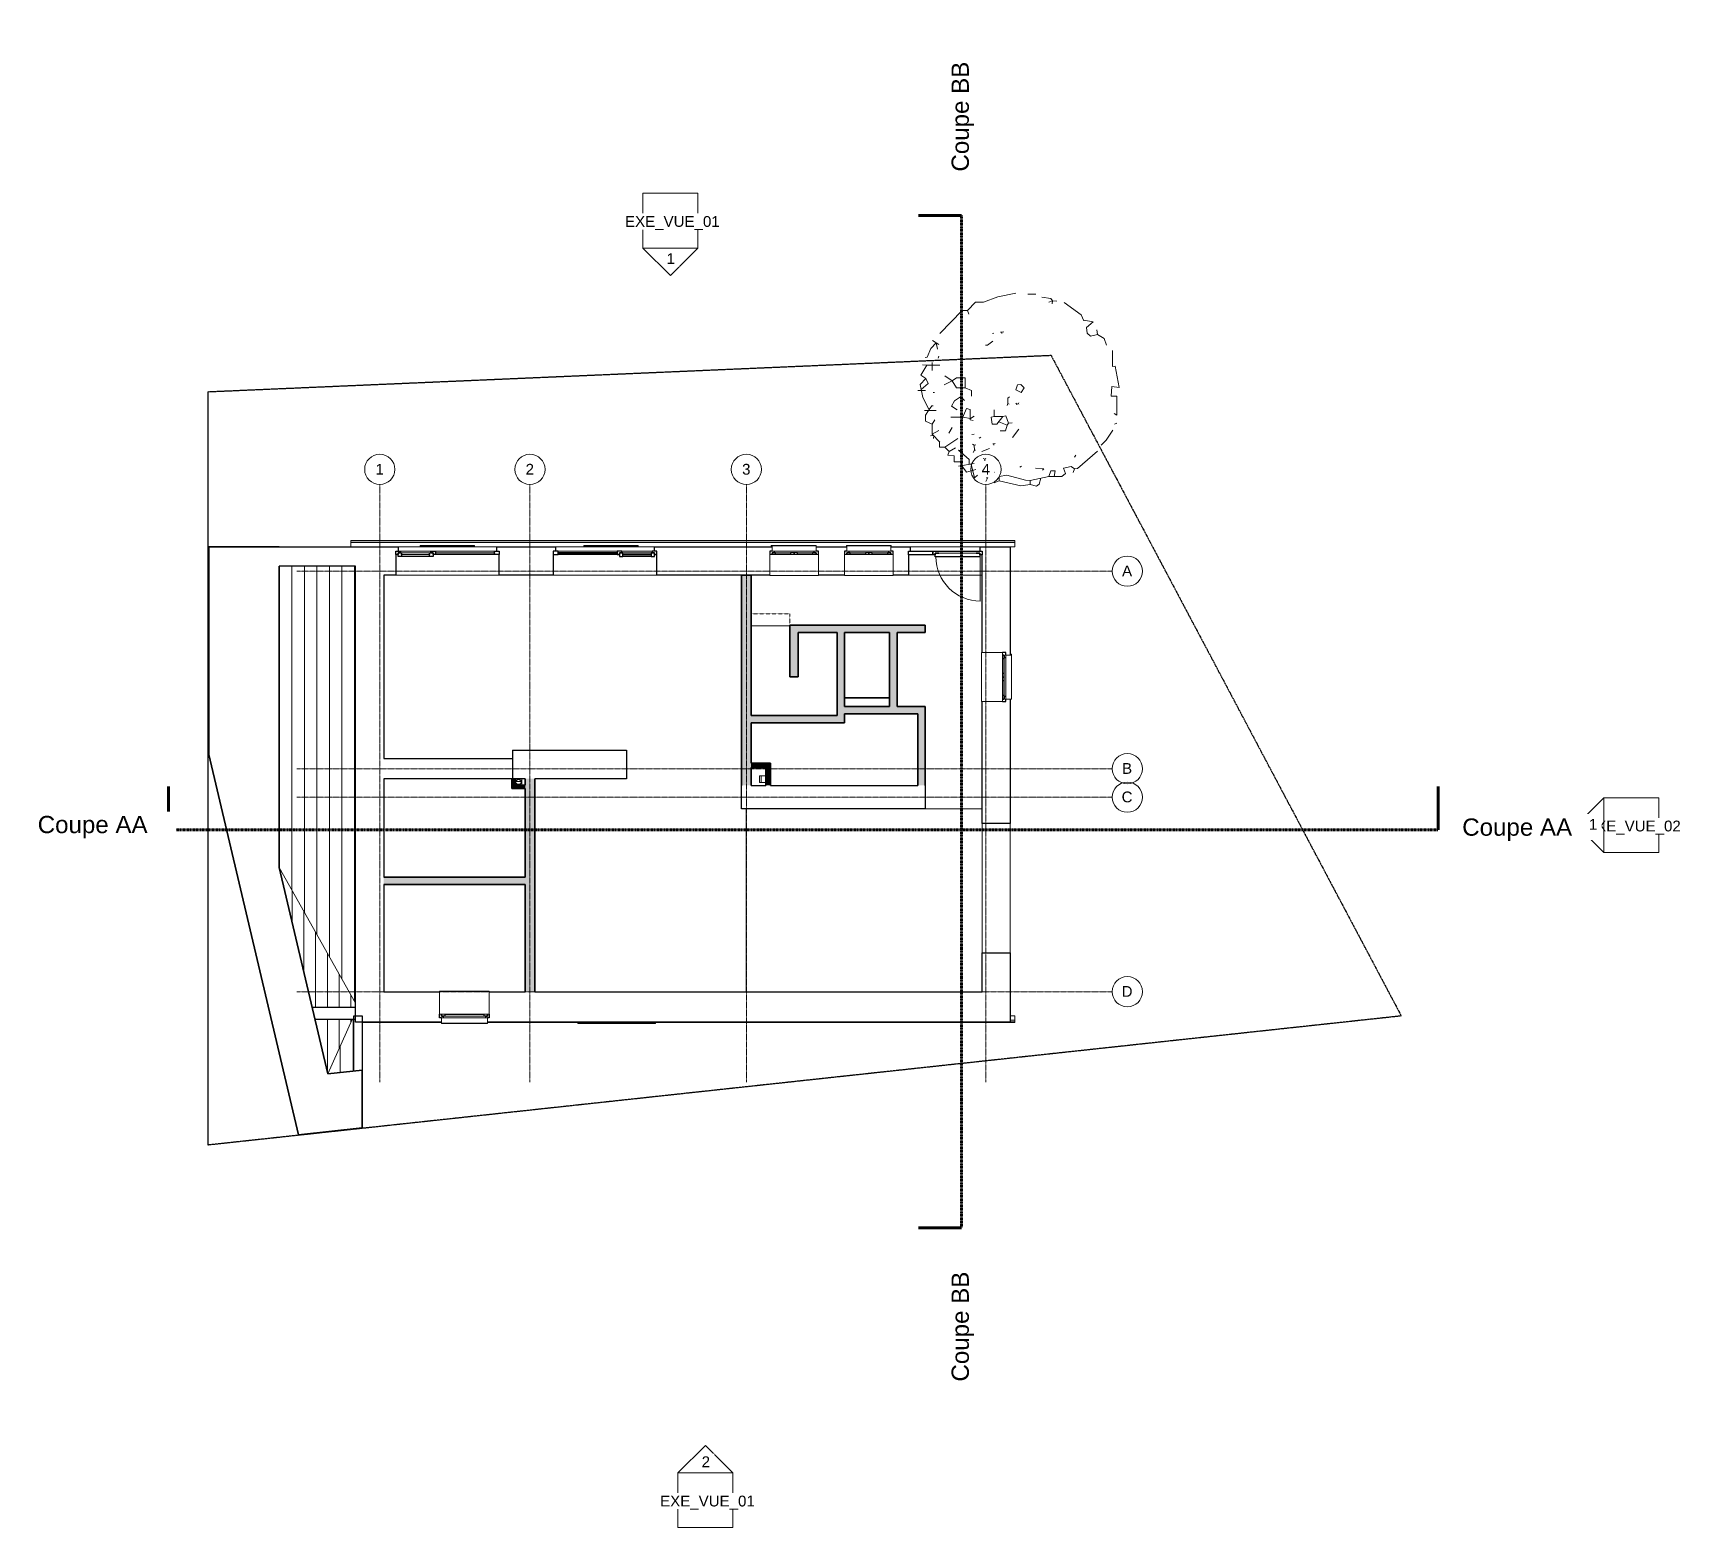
# Model space of a CAD drawing. Header units: millimetres. Extents: x -1815 to 36865, y -5722 to 28906.
import ezdxf

# ---------------------------------------------------------------- set-up
doc = ezdxf.new("R2010")
doc.units = ezdxf.units.MM
for name, pattern in [('Dash dot', [21, 10, -5, 1, -5]), ('Double dash', [55, 20, -5, 10, -5, 10, -5]), ('Grid Line', [22.225, 12.7, -3.175, 3.175, -3.175]), ('Overhead', [3.96875, 2.38125, -1.5875])]:
    doc.linetypes.add(name, pattern=pattern)
for name, color, linetype, lineweight in [('A-DETL', 90, 'Continuous', 9), ('A-DOOR', 31, 'Continuous', 18), ('A-FLOR', 192, 'Continuous', 9), ('A-GLAZ', 151, 'Continuous', 18), ('A-ROOF', 132, 'Continuous', 9), ('A-ROOF-OTLN', 132, 'Continuous', 9), ('A-ROOF-PATT', 132, 'Continuous', 9), ('A-WALL', 113, 'Continuous', 18), ('A-WALL-PATT', 111, 'Continuous', 9), ('C-PROP-LINE', 91, 'Double dash', 25), ('G-ANNO-SYMB', 111, 'Continuous', 9), ('G-IMPT', 8, 'Continuous', 9), ('I-WALL', 2, 'Continuous', 9), ('S-GRID', 1, 'Continuous', 9), ('S-GRID-IDEN', 1, 'Continuous', 9), ('S-STRS-MBND', 31, 'Overhead', 9)]:
    doc.layers.add(name, color=color, linetype=linetype, lineweight=lineweight)
doc.styles.add('Arial', font='arial.ttf', dxfattribs={"height": 250})
doc.styles.add('Arial_1', font='arial.ttf', dxfattribs={"height": 400})

# ---------------------------------------------------------------- blocks, each defined once
blk = doc.blocks.new('TREE 7M - Baum_16_dwg-394052-N_F_ E_0')
at = {"layer": 'G-IMPT'}
for p, q in [((150, 2221), (337, 2221)), ((-637, 1319), (-668, 1309)), ((-451, 1340), (-451, 1309)), ((1746, 1392), (1766, 1288)), ((-2056, 1143), (-1911, 1050)), ((-1911, 780), (-1932, 739)), ((-1891, 573), (-2191, 573)), ((-2067, 635), (-2067, 449)), ((-2398, -17), (-2222, -17)), ((-2046, -59), (-2015, -59)), ((-109, -328), (-109, -349)), ((-2243, -473), (-1974, -473)), ((-2005, -691), (-2067, -794)), ((-1186, -691), (-1114, -711)), ((-1093, -608), (-1176, -660)), ((-627, -463), (-627, -618)), ((-295, -774), (-326, -815)), ((2212, -774), (2160, -794)), ((-2067, -1022), (-1891, -1209)), ((-1601, -867), (-1683, -1001)), ((-1093, -1022), (-1145, -1033)), ((-938, -1095), (-979, -1115)), ((-57, -908), (-202, -1105)), ((-1083, -1395), (-1114, -1447)), ((-741, -1354), (-917, -1426)), ((-637, -1250), (-637, -1281)), ((1259, -1509), (1228, -1561)), ((-1093, -1706), (-1456, -1768)), ((-824, -1892), (-875, -1934)), ((-844, -1602), (-844, -1696)), ((-616, -1903), (-720, -1924)), ((5, -1768), (-36, -1789)), ((202, -2100), (202, -2193))]:
    blk.add_line(p, q, dxfattribs=at)
at = {"layer": 'G-IMPT', "flags": 128}
for points in [[(-129, 2241), (-544, 2158), (-875, 2034), (-1062, 2034), (-1248, 1837), (-1217, 1754)], [(471, 2148), (679, 2117), (720, 2065), (710, 1993)], [(824, 2055), (720, 2065), (637, 2034)], [(989, 2024), (1383, 1744), (1445, 1599)], [(-1248, 1837), (-1373, 1837), (-1891, 1309)], [(1445, 1620), (1445, 1599), (1445, 1620), (1663, 1578), (1507, 1444), (1528, 1319), (1601, 1247), (1766, 1288), (1922, 1195), (1974, 1040)], [(-409, 1350), (-451, 1340), (-482, 1340)], [(-2233, 749), (-2181, 760), (-2098, 957), (-1974, 1091), (-1942, 946)], [(-658, 1133), (-782, 1040), (-834, 1040)], [(2108, 915), (2108, 542), (2171, 553), (2264, 55), (2098, 76), (2077, -142), (2212, -142), (2212, -587), (2150, -546)], [(-2295, 584), (-2191, 573), (-2326, 345), (-2212, 262)], [(-2322, 7), (-2160, 149), (-2212, 262), (-2347, 128), (-2284, -173), (-2129, -473)], [(-1777, 325), (-1601, 211), (-1787, 117)], [(-1300, 45), (-1300, 283), (-1507, 283), (-1601, 211), (-1507, 45), (-1300, 45), (-1155, -17), (-1155, -142)], [(-2046, -369), (-2077, -369), (-2140, -453)], [(-1487, -463), (-1621, -380), (-1549, -256), (-1414, -162), (-1321, -245)], [(-326, -359), (-316, -318), (-285, -328)], [(-274, -162), (-316, -193), (-316, -318)], [(-129, -307), (-109, -328), (-67, -318)], [(-57, -297), (-67, -318), (-57, -328)], [(-2150, -473), (-2222, -587), (-2222, -722), (-2067, -794), (-2067, -1022), (-1911, -939)], [(-1414, -753), (-1269, -432), (-1186, -452), (-1186, -691), (-1176, -660), (-1186, -660), (-1352, -628), (-1632, -628)], [(-525, -742), (-326, -815), (-368, -950), (-492, -950)], [(-212, -763), (-295, -774), (-357, -597), (-430, -618)], [(-2036, -1126), (-2025, -1053), (-2108, -1064)], [(-1476, -1126), (-1777, -1323), (-1673, -1426), (-1528, -1343)], [(2119, -929), (1963, -1167), (1849, -1281)], [(-1777, -1323), (-1901, -1323), (-1901, -1198)], [(-1673, -1426), (-1704, -1509), (-1559, -1530), (-1559, -1665), (-1393, -1665), (-1383, -1758), (-1269, -1903), (-1052, -1841)], [(-1373, -1416), (-1456, -1395), (-1207, -1613), (-1207, -1725)], [(-1134, -1260), (-1093, -1281), (-1052, -1271)], [(-1093, -1281), (-1083, -1395), (-1062, -1395)], [(-658, -1250), (-637, -1250), (-606, -1240)], [(1766, -1416), (1300, -1820), (1228, -1830)], [(-1165, -1718), (-1083, -2037), (-1020, -1975)], [(-720, -1706), (-782, -1727), (-844, -1696), (-927, -1747), (-958, -1727)], [(-788, -2054), (-875, -1934), (-927, -1944)], [(-824, -1592), (-844, -1602), (-886, -1592)], [(-834, -1882), (-824, -1892), (-720, -1924), (-824, -2120)], [(326, -1810), (523, -1830), (492, -1861)], [(762, -2006), (782, -1872), (679, -1872), (637, -2006), (938, -2006), (1021, -1934), (979, -1810), (1155, -1778), (1228, -1830), (1197, -1913)], [(451, -2046), (409, -2183), (347, -2234), (202, -2193), (-15, -2224), (-513, -2110), (-627, -2151)], [(-513, -2110), (-513, -2006), (-337, -1975), (98, -2089), (202, -2100), (637, -2006)]]:
    blk.add_lwpolyline(points, dxfattribs=at)
for points in [[(67, 45), (-5, -59), (-129, 3), (-88, 117), (-15, 128)], [(-679, -794), (-699, -628), (-627, -618), (-430, -618), (-565, -794)]]:
    blk.add_lwpolyline(points, close=True, dxfattribs=at)
blk = doc.blocks.new('TREE 7M - TREE 7M-394112-N_F_ E_0')
blk.add_blockref('TREE 7M - Baum_16_dwg-394052-N_F_ E_0', (-60, -100))
blk = doc.blocks.new('WIN_DOUBLE OPEN__SYM - 1130 x 1685-676181-N_F_ E_0')
at = {"layer": 'A-GLAZ', "color": 135}
for p, q in [((-565, 336), (-565, -147)), ((-565, 336), (565, 336)), ((565, -147), (565, 336)), ((-565, -147), (565, -147)), ((-510, -227), (-510, -353)), ((510, -227), (-510, -227)), ((-510, -353), (-510, -357)), ((510, -353), (-510, -353)), ((510, -357), (-510, -357)), ((-430, -187), (-80, -187)), ((80, -187), (430, -187)), ((510, -353), (510, -227)), ((510, -357), (510, -353))]:
    blk.add_line(p, q, dxfattribs=at)
at = {"layer": 'A-GLAZ', "color": 55, "lineweight": 25}
for p, q in [((-565, -147), (-565, -227)), ((-565, -227), (-510, -227)), ((-510, -147), (-510, -187)), ((-510, -187), (-510, -147)), ((-510, -187), (-430, -187)), ((-455, -187), (-510, -187)), ((-455, -227), (-455, -187)), ((-430, -147), (-430, -152)), ((-430, -187), (-430, -147)), ((-430, -152), (-80, -152)), ((-80, -152), (-80, -147)), ((-80, -147), (-80, -187)), ((-80, -187), (0, -187)), ((0, -147), (0, -187)), ((0, -187), (0, -147)), ((0, -187), (80, -187)), ((80, -147), (80, -152)), ((80, -187), (80, -147)), ((80, -152), (430, -152)), ((430, -152), (430, -147)), ((430, -147), (430, -187)), ((430, -187), (510, -187)), ((455, -187), (455, -227)), ((510, -187), (455, -187)), ((510, -187), (510, -147)), ((510, -147), (510, -187)), ((510, -227), (565, -227)), ((565, -227), (565, -147))]:
    blk.add_line(p, q, dxfattribs=at)
blk = doc.blocks.new('WIN_SINGLE OPEN_ - 1150 x 1800-676269-N_F_ E_0')
at = {"layer": 'A-GLAZ', "color": 55, "lineweight": 25}
for p, q in [((-575, 172), (-575, 252)), ((-575, 252), (-535, 252)), ((-535, 172), (-535, 212)), ((-535, 212), (-455, 212)), ((-495, 212), (-535, 212)), ((-535, 212), (-535, 172)), ((-495, 252), (-495, 212)), ((-455, 212), (-455, 172)), ((-455, 172), (-455, 177)), ((-455, 177), (455, 177)), ((455, 172), (455, 212)), ((455, 212), (535, 212)), ((455, 177), (455, 172)), ((495, 212), (495, 252)), ((535, 212), (495, 212)), ((535, 252), (575, 252)), ((535, 212), (535, 172)), ((535, 172), (535, 212)), ((575, 252), (575, 172))]:
    blk.add_line(p, q, dxfattribs=at)
at = {"layer": 'A-GLAZ', "color": 135}
for p, q in [((-575, 172), (-575, -362)), ((575, 172), (-575, 172)), ((-535, 382), (-535, 378)), ((-535, 382), (535, 382)), ((-535, 378), (-535, 252)), ((-535, 378), (535, 378)), ((-535, 252), (535, 252)), ((-455, 212), (455, 212)), ((535, 378), (535, 382)), ((535, 252), (535, 378)), ((575, -362), (575, 172)), ((575, -362), (-575, -362))]:
    blk.add_line(p, q, dxfattribs=at)
blk = doc.blocks.new('WIN_DOUBLE OPEN__SYM - 1130 x 1685-676230-N_F_ E_0')
at = {"layer": 'A-GLAZ', "color": 135}
for p, q in [((-565, 336), (-565, -147)), ((-565, 336), (565, 336)), ((565, -147), (565, 336)), ((-565, -147), (565, -147)), ((-510, -227), (-510, -353)), ((510, -227), (-510, -227)), ((-510, -353), (-510, -357)), ((510, -353), (-510, -353)), ((510, -357), (-510, -357)), ((-430, -187), (-80, -187)), ((80, -187), (430, -187)), ((510, -353), (510, -227)), ((510, -357), (510, -353))]:
    blk.add_line(p, q, dxfattribs=at)
at = {"layer": 'A-GLAZ', "color": 55, "lineweight": 25}
for p, q in [((-565, -147), (-565, -227)), ((-565, -227), (-510, -227)), ((-510, -147), (-510, -187)), ((-510, -187), (-510, -147)), ((-510, -187), (-430, -187)), ((-455, -187), (-510, -187)), ((-455, -227), (-455, -187)), ((-430, -147), (-430, -152)), ((-430, -187), (-430, -147)), ((-430, -152), (-80, -152)), ((-80, -152), (-80, -147)), ((-80, -147), (-80, -187)), ((-80, -187), (0, -187)), ((0, -147), (0, -187)), ((0, -187), (0, -147)), ((0, -187), (80, -187)), ((80, -147), (80, -152)), ((80, -187), (80, -147)), ((80, -152), (430, -152)), ((430, -152), (430, -147)), ((430, -147), (430, -187)), ((430, -187), (510, -187)), ((455, -187), (455, -227)), ((510, -187), (455, -187)), ((510, -187), (510, -147)), ((510, -147), (510, -187)), ((510, -227), (565, -227)), ((565, -227), (565, -147))]:
    blk.add_line(p, q, dxfattribs=at)
blk = doc.blocks.new('WIN_DOUBLE_SINGLE OPEN__ASYM - 2400 x 2515-676227-N_F_ E_0')
at = {"layer": 'A-GLAZ', "color": 55, "lineweight": 25}
for p, q in [((-920, -146.5), (-920, -226.5)), ((-865, -146.5), (-920, -146.5)), ((-920, -226.5), (-810, -226.5)), ((-865, -106.5), (-865, -186.5)), ((-785, -106.5), (-865, -106.5)), ((-865, -186.5), (-865, -146.5)), ((-810, -186.5), (-865, -186.5)), ((-865, -186.5), (-785, -186.5)), ((-810, -226.5), (-810, -186.5)), ((-785, -186.5), (-785, -106.5)), ((-135, -141.5), (-785, -141.5)), ((-785, -141.5), (-785, -151.5)), ((-785, -151.5), (-135, -151.5)), ((-135, -106.5), (-135, -186.5)), ((-55, -106.5), (-135, -106.5)), ((-135, -151.5), (-135, -141.5)), ((-135, -186.5), (-55, -186.5)), ((-110, -186.5), (-110, -226.5)), ((-55, -186.5), (-110, -186.5)), ((-110, -226.5), (0, -226.5)), ((-55, -186.5), (-55, -106.5)), ((-55, -146.5), (-55, -186.5)), ((0, -146.5), (-55, -146.5)), ((0, -226.5), (0, -146.5)), ((1370, -181.5), (0, -181.5)), ((0, -181.5), (0, -191.5)), ((0, -191.5), (1370, -191.5)), ((1370, -146.5), (1370, -226.5)), ((1480, -146.5), (1370, -146.5)), ((1370, -191.5), (1370, -181.5)), ((1370, -226.5), (1480, -226.5)), ((1480, -226.5), (1480, -146.5))]:
    blk.add_line(p, q, dxfattribs=at)
at = {"layer": 'A-GLAZ', "color": 135}
for p, q in [((-810, -226.5), (-110, -226.5)), ((-135, -106.5), (-785, -106.5)), ((-785, -186.5), (-135, -186.5)), ((1370, -146.5), (0, -146.5)), ((0, -226.5), (1370, -226.5))]:
    blk.add_line(p, q, dxfattribs=at)
blk = doc.blocks.new('WIN_DOUBLE_SINGLE OPEN__ASYM - 2400 x 2515-676228-N_F_ E_0')
at = {"layer": 'A-GLAZ', "color": 55, "lineweight": 25}
for p, q in [((-920, 146.5), (-920, 226.5)), ((-920, 226.5), (-810, 226.5)), ((-865, 146.5), (-920, 146.5)), ((-810, 186.5), (-865, 186.5)), ((-865, 186.5), (-865, 146.5)), ((-865, 186.5), (-785, 186.5)), ((-865, 106.5), (-865, 186.5)), ((-785, 106.5), (-865, 106.5)), ((-810, 226.5), (-810, 186.5)), ((-785, 186.5), (-785, 106.5)), ((-785, 141.5), (-785, 151.5)), ((-785, 151.5), (-135, 151.5)), ((-135, 141.5), (-785, 141.5)), ((-135, 106.5), (-135, 186.5)), ((-135, 186.5), (-55, 186.5)), ((-135, 151.5), (-135, 141.5)), ((-55, 106.5), (-135, 106.5)), ((-110, 186.5), (-110, 226.5)), ((-110, 226.5), (0, 226.5)), ((-55, 186.5), (-110, 186.5)), ((-55, 146.5), (-55, 186.5)), ((-55, 186.5), (-55, 106.5)), ((0, 146.5), (-55, 146.5)), ((0, 226.5), (0, 146.5)), ((0, 181.5), (0, 191.5)), ((0, 191.5), (1370, 191.5)), ((1370, 181.5), (0, 181.5)), ((1370, 146.5), (1370, 226.5)), ((1370, 226.5), (1480, 226.5)), ((1370, 191.5), (1370, 181.5)), ((1480, 146.5), (1370, 146.5)), ((1480, 226.5), (1480, 146.5))]:
    blk.add_line(p, q, dxfattribs=at)
at = {"layer": 'A-GLAZ', "color": 135}
for p, q in [((-810, 226.5), (-110, 226.5)), ((-785, 186.5), (-135, 186.5)), ((-135, 106.5), (-785, 106.5)), ((0, 226.5), (1370, 226.5)), ((1370, 146.5), (0, 146.5))]:
    blk.add_line(p, q, dxfattribs=at)
blk = doc.blocks.new('EXT_DOOR_2-3_1-3 - 2500 x 2385-683703-N_F_ E_0')
at = {"layer": 'A-DOOR', "color": 55, "lineweight": 25}
for p, q in [((-570, 141.5), (-570, 226.5)), ((-570, 226.5), (-460, 226.5)), ((-460, 141.5), (-570, 141.5)), ((-110, 226.5), (0, 226.5)), ((0, 141.5), (-110, 141.5)), ((0, 226.5), (0, 141.5)), ((0, 141.5), (0, 226.5)), ((0, 226.5), (1140, 226.5)), ((55, 141.5), (0, 141.5)), ((55, 99), (55, 184)), ((55, 184), (140, 184)), ((140, 184), (55, 184)), ((55, 184), (55, 141.5)), ((140, 99), (55, 99)), ((1000, 184), (1085, 184)), ((1085, 184), (1000, 184)), ((1085, 99), (1000, 99)), ((1085, 184), (1085, 99)), ((1085, 141.5), (1085, 184)), ((1140, 141.5), (1085, 141.5)), ((1140, 226.5), (1140, 141.5))]:
    blk.add_line(p, q, dxfattribs=at)
at = {"layer": 'A-DOOR', "color": 135}
for p, q in [((-460, 221.5), (-460, 226.5)), ((-460, 226.5), (-110, 226.5)), ((-110, 221.5), (-460, 221.5)), ((-460, 141.5), (-460, 146.5)), ((-460, 146.5), (-110, 146.5)), ((-110, 141.5), (-460, 141.5)), ((-110, 226.5), (-110, 221.5)), ((-110, 146.5), (-110, 141.5)), ((140, 179), (140, 184)), ((140, 184), (1000, 184)), ((1000, 179), (140, 179)), ((140, 99), (140, 104)), ((140, 104), (1000, 104)), ((1000, 99), (140, 99)), ((1000, 184), (1000, 179)), ((1000, 104), (1000, 99)), ((1097.5, 99), (1097.5, -931))]:
    blk.add_line(p, q, dxfattribs=at)
blk.add_arc((1097.5, 99), 1030, 180, 270, dxfattribs=at)
blk = doc.blocks.new('WIN_DOUBLE OPEN__SYM - 112 x 143-685718-N_F_ E_0')
at = {"layer": 'A-GLAZ', "color": 135}
for p, q in [((-520, -327), (-520, -353)), ((-520, -353), (-520, -357)), ((-510, -353), (-520, -353)), ((-510, -357), (-520, -357)), ((520, -353), (510, -353)), ((520, -357), (510, -357)), ((520, -353), (520, -327)), ((520, -357), (520, -353))]:
    blk.add_line(p, q, dxfattribs=at)
blk = doc.blocks.new('WIN_DOUBLE OPEN__SYM - 134 x 143-685719-N_F_ E_0')
at = {"layer": 'A-GLAZ', "color": 135}
for p, q in [((-630, -327), (-630, -353)), ((-630, -353), (-630, -357)), ((630, -353), (-630, -353)), ((630, -357), (-630, -357)), ((630, -353), (630, -327)), ((630, -357), (630, -353))]:
    blk.add_line(p, q, dxfattribs=at)
blk = doc.blocks.new('WIN_SINGLE OPEN_ - 1060 x 1690-685744-N_F_ E_0')
at = {"layer": 'A-GLAZ', "color": 135}
for p, q in [((490, -353), (472, -353)), ((490, -357), (472, -357)), ((490, -353), (490, -326)), ((490, -357), (490, -353))]:
    blk.add_line(p, q, dxfattribs=at)
blk = doc.blocks.new('WIN_DOUBLE OPEN__SYM - 1880 x 1420-685783-N_F_ E_0')
at = {"layer": 'A-GLAZ', "color": 135}
for p, q in [((-900, 382), (-900, 378)), ((-900, 382), (900, 382)), ((-900, 378), (-900, 351)), ((-900, 378), (900, 378)), ((900, 378), (900, 382)), ((900, 351), (900, 378))]:
    blk.add_line(p, q, dxfattribs=at)
blk = doc.blocks.new('WIN_DOUBLE OPEN__SYM - 112 x 143-V1-N_F_ E_0')
at = {"layer": 'A-GLAZ', "color": 135}
for p, q in [((520, -353), (500, -353)), ((520, -357), (500, -357)), ((520, -353), (520, -327)), ((520, -357), (520, -353))]:
    blk.add_line(p, q, dxfattribs=at)
blk = doc.blocks.new('Family - ___-602283-N_F_ E_0')
at = {"layer": 'C-PROP-LINE'}
for p, q in [((2239, 20602), (21766, 21446)), ((21766, 21446), (29883, 6135)), ((2239, 3144), (2239, 20602)), ((29883, 6135), (2239, 3144))]:
    blk.add_line(p, q, dxfattribs=at)
blk = doc.blocks.new('Elévation - Detail Number-142915-N_F_ E_0')
at = {"layer": 'G-ANNO-SYMB'}
for p, q in [((-6.35, -6.35), (-6.35, 6.35)), ((-6.35, 6.35), (6.35, 6.35)), ((6.35, 6.35), (6.35, -6.35)), ((6.35, -6.35), (-6.35, -6.35))]:
    blk.add_line(p, q, dxfattribs=at)
blk = doc.blocks.new('Elévation - Detail Number-142644-N_F_ E_0')
at = {"layer": 'G-ANNO-SYMB'}
for p, q in [((0, 6.35), (-6.35, 0)), ((6.35, 0), (0, 6.35)), ((-6.35, 0), (6.35, 0))]:
    blk.add_line(p, q, dxfattribs=at)
blk = doc.blocks.new('Coupe - SEC_HOR__TAIL-247662-N_F_ E_0')
at = {"layer": 'G-ANNO-SYMB', "lineweight": 70}
blk.add_line((0, 0), (0, 10), dxfattribs=at)
blk = doc.blocks.new('Coupe - SEC_HOR__HEAD-247405-N_F_ E_0')
at = {"layer": 'G-ANNO-SYMB', "lineweight": 70}
blk.add_line((0, 0), (0, 10), dxfattribs=at)
blk = doc.blocks.new('Coupe - SEC_VER__TAIL-248176-N_F_ E_0')
at = {"layer": 'G-ANNO-SYMB', "lineweight": 70}
blk.add_line((0, 0), (0, 10), dxfattribs=at)
blk = doc.blocks.new('Coupe - SEC_VER__HEAD-247919-N_F_ E_0')
at = {"layer": 'G-ANNO-SYMB', "lineweight": 70}
blk.add_line((0, 0), (0, 10), dxfattribs=at)
blk = doc.blocks.new('Quadrillage - M_Grid Head - Circle_3_5-489728-N_F_ E_0')
at = {"layer": 'S-GRID-IDEN'}
blk.add_circle((0, 0), 3.5, dxfattribs=at)

msp = doc.modelspace()

# ---------------------------------------------------------------- hatches: boundary and pattern name
at = {"layer": 'A-ROOF-PATT'}
h = msp.add_hatch(dxfattribs=at)
h.set_pattern_fill('FP_3', color=256, style=0, pattern_type=2)
h.set_pattern_definition([(90, (699.26, 0), (-289.778, 2e-14), [])])
h.paths.add_polyline_path([(5649, 6434), (5649, 16556), (3881, 16556), (3881, 9573), (5621, 6484)])
h = msp.add_hatch(dxfattribs=at)
h.set_pattern_fill('FP_1', color=256, style=0, pattern_type=2)
h.set_pattern_definition([(90, (0, 3007.93), (-300, 2e-14), [])])
h.paths.add_polyline_path([(9406, 11570), (9500, 11570), (9500, 11633), (9350, 11633), (9350, 11570), (9391, 11570)])
h = msp.add_hatch(dxfattribs=at)
h.set_pattern_fill('FP_2', color=256, style=0, pattern_type=2)
h.set_pattern_definition([(90, (0, 72.81), (-300, 2e-14), [])])
h.paths.add_polyline_path([(9350, 11483), (9500, 11483), (9500, 11570), (9350, 11570), (9350, 11498)])
h = msp.add_hatch(dxfattribs=at)
h.set_pattern_fill('FP_4', color=256, style=0, pattern_type=2)
h.set_pattern_definition([(90, (1725.55, 406.53), (-272.75, 13.481), [])])
h.paths.add_polyline_path([(5007, 4797), (5571, 6056), (4710, 6056), (4725, 5995)])
h.paths.add_polyline_path([(5649, 6336), (5649, 6434), (3881, 9573), (4644, 6336), (5007, 6336)])
h = msp.add_hatch(dxfattribs=at)
h.set_pattern_fill('FP_5', color=256, style=0, pattern_type=2)
h.set_pattern_definition([(90, (-102, 942.9), (-299.827, -3.202), [])])
h.paths.add_polyline_path([(5007, 4797), (5612, 4862), (5612, 6056), (5571, 6056), (5543, 5995)])
at = {"layer": 'A-WALL-PATT'}
for points in [[(14817, 11478), (14817, 16348), (14597, 16348), (14597, 11478)], [(15717, 13998), (15907, 13998), (15907, 15189), (15717, 15189)], [(18197, 15019), (18847, 15019), (18847, 15189), (15907, 15189), (15908, 15019), (18027, 15019)], [(16977, 13098), (16977, 15019), (16807, 15019), (16807, 13098)], [(18197, 13308), (18197, 15019), (18027, 15019), (18027, 13308)], [(18847, 13138), (18847, 13308), (16977, 13308), (16977, 13138), (18677, 13138)], [(16977, 12928), (16977, 13098), (14817, 13098), (14817, 12928), (15908, 12928)], [(18847, 11478), (18847, 13138), (18677, 13138), (18677, 11478)], [(15157, 11892), (15262, 11892), (15262, 11997), (14817, 11997), (14817, 11892)], [(9350, 11483), (9350, 11633), (9275, 11633), (9275, 11483)], [(9801, 6698), (9801, 11633), (9581, 11633), (9581, 6698)], [(15262, 11478), (15262, 11892), (15157, 11892), (15157, 11478), (15226, 11478)], [(9275, 11408), (9581, 11408), (9581, 11483), (9275, 11483)], [(9581, 9183), (9581, 9353), (6302, 9353), (6302, 9183), (9094, 9183)]]:
    msp.add_hatch(color=256, dxfattribs=at).paths.add_polyline_path(points)

# ---------------------------------------------------------------- linework, layer by layer
at = {"layer": 'A-DETL', "lineweight": 25}
msp.add_circle((9425, 11558), 62.5, dxfattribs=at)
at = {"layer": 'A-FLOR'}
for p, q in [((15717, 15175), (14817, 15175)), ((9500, 11483), (9500, 11633)), ((15157, 11698), (15007, 11698)), ((15007, 11698), (15007, 11548)), ((15007, 11548), (15157, 11548)), ((14702, 10933), (14702, 6698)), ((20167, 10933), (18847, 10933))]:
    msp.add_line(p, q, dxfattribs=at)
at = {"layer": 'A-ROOF', "lineweight": 35}
for p, q in [((2251, 12193), (2251, 17006)), ((2251, 17006), (3881, 17006)), ((3881, 16556), (3881, 9573)), ((4327, 3379), (2251, 12193)), ((3881, 9573), (5007, 4797)), ((5007, 4797), (5802, 4883)), ((5802, 4883), (5802, 3539)), ((5802, 3539), (4327, 3379))]:
    msp.add_line(p, q, dxfattribs=at)
at = {"layer": 'A-ROOF'}
for p, q in [((9500, 11570), (9350, 11570)), ((3881, 9573), (5649, 6434)), ((5571, 6056), (5007, 4797))]:
    msp.add_line(p, q, dxfattribs=at)
at = {"layer": 'A-ROOF-OTLN'}
for p, q in [((5540, 17156), (5540, 17006)), ((5540, 17156), (20929, 17156)), ((5540, 17143), (20929, 17143)), ((5540, 17105), (20929, 17105)), ((20929, 17006), (20929, 17156)), ((20929, 17006), (20820, 17006)), ((7639, 5985), (5802, 5985)), ((10800, 5985), (8709, 5985)), ((20929, 5985), (12600, 5985)), ((20820, 6135), (20929, 6135)), ((20929, 6035), (20820, 6035)), ((20929, 5997), (20820, 5997)), ((20929, 5985), (20929, 6135))]:
    msp.add_line(p, q, dxfattribs=at)
at = {"layer": 'A-WALL', "color": 55, "lineweight": 25}
for p, q in [((3881, 17006), (6637, 17006)), ((6582, 16826), (6582, 16353)), ((6637, 17006), (6637, 16906)), ((8927, 16906), (8927, 17006)), ((8927, 17006), (10287, 17006)), ((8982, 16353), (8982, 16826)), ((10232, 16826), (10232, 16353)), ((10287, 17006), (10287, 16906)), ((12577, 16906), (12577, 17006)), ((12577, 17006), (15302, 17006)), ((12632, 16353), (12632, 16826)), ((16322, 17006), (17035, 17006)), ((18055, 17006), (18502, 17006)), ((18460, 16821), (18460, 16353)), ((18502, 17006), (18502, 16906)), ((20127, 16906), (20127, 17006)), ((20127, 17006), (20820, 17006)), ((20170, 16353), (20170, 16821)), ((20820, 17006), (20820, 14500)), ((5649, 16556), (3881, 16556)), ((5649, 5995), (5649, 16556)), ((6582, 16353), (6302, 16353)), ((6302, 16353), (6302, 12098)), ((10232, 16353), (8982, 16353)), ((15247, 16353), (12632, 16353)), ((16980, 16353), (16377, 16353)), ((18460, 16353), (18110, 16353)), ((20167, 14555), (20167, 16353)), ((20167, 16353), (20170, 16353)), ((20167, 10598), (20167, 13425)), ((20820, 13480), (20820, 10598)), ((6302, 12098), (9290, 12098)), ((9290, 12298), (11932, 12298)), ((9290, 12298), (9290, 11633)), ((11932, 12298), (11932, 11633)), ((6302, 11633), (6302, 9353)), ((9581, 11633), (6302, 11633)), ((11932, 11633), (9801, 11633)), ((14597, 10933), (14597, 11478)), ((14817, 11478), (15157, 11478)), ((15262, 11478), (18677, 11478)), ((18847, 11478), (18847, 10933)), ((18847, 10933), (14597, 10933)), ((20820, 10598), (20167, 10598)), ((6302, 9183), (6302, 6698)), ((20167, 6698), (20167, 7598)), ((20167, 7598), (20820, 7598)), ((20820, 7598), (20820, 5995)), ((6302, 6698), (7599, 6698)), ((8749, 6698), (9581, 6698)), ((9801, 6698), (20167, 6698)), ((4644, 6336), (5649, 6336)), ((5649, 6056), (4710, 6056)), ((5612, 4862), (5612, 6135)), ((5612, 6135), (5802, 6135)), ((7639, 5995), (5649, 5995)), ((5802, 6135), (5802, 4883)), ((20820, 5995), (8709, 5995))]:
    msp.add_line(p, q, dxfattribs=at)
at = {"layer": 'A-WALL', "color": 135}
for p, q in [((8927, 17006), (6637, 17006)), ((12577, 17006), (10287, 17006)), ((20127, 17006), (18502, 17006)), ((6582, 16353), (8982, 16353)), ((10232, 16353), (12632, 16353)), ((18460, 16353), (20167, 16353)), ((20167, 10598), (20167, 7598)), ((20820, 7598), (20820, 10598))]:
    msp.add_line(p, q, dxfattribs=at)
at = {"layer": 'A-WALL', "lineweight": 35}
for p, q in [((14597, 11478), (14597, 16348)), ((14597, 16348), (14817, 16348)), ((14817, 16348), (14817, 13098)), ((15717, 15189), (18847, 15189)), ((15717, 13998), (15717, 15189)), ((18847, 15189), (18847, 15019)), ((16807, 15019), (15907, 15019)), ((15907, 15019), (15907, 13998)), ((16807, 13098), (16807, 15019)), ((16977, 15019), (16977, 13508)), ((18027, 15019), (16977, 15019)), ((18027, 13308), (18027, 15019)), ((18847, 15019), (18197, 15019)), ((18197, 15019), (18197, 13308)), ((15907, 13998), (15717, 13998)), ((16977, 13308), (18027, 13308)), ((18197, 13308), (18847, 13308)), ((18847, 13308), (18847, 11478)), ((14817, 13098), (16807, 13098)), ((14817, 12928), (14817, 11997)), ((16977, 12928), (14817, 12928)), ((16977, 13138), (16977, 12928)), ((18677, 13138), (16977, 13138)), ((18677, 11478), (18677, 13138)), ((14817, 11997), (15262, 11997)), ((15262, 11997), (15262, 11478)), ((9581, 11483), (9581, 11633)), ((9801, 11633), (9801, 6698)), ((14817, 11892), (14817, 11478)), ((15157, 11892), (14817, 11892)), ((15157, 11478), (15157, 11892)), ((9581, 9353), (9581, 11408)), ((6302, 9353), (9581, 9353)), ((9581, 9183), (6302, 9183)), ((9581, 6698), (9581, 9183))]:
    msp.add_line(p, q, dxfattribs=at)
at = {"layer": 'G-ANNO-SYMB', "linetype": 'Dash dot', "lineweight": 70}
for p, q in [((19694, 24686), (19694, 1225)), ((1317, 10450), (30734, 10450))]:
    msp.add_line(p, q, dxfattribs=at)
at = {"layer": 'I-WALL', "lineweight": 35}
for p, q in [((16977, 13308), (16977, 13508)), ((16977, 13508), (18027, 13508)), ((18027, 13508), (18027, 13308)), ((9275, 11408), (9275, 11633)), ((9275, 11633), (9350, 11633)), ((9350, 11633), (9350, 11483)), ((9581, 11408), (9275, 11408)), ((9350, 11483), (9581, 11483))]:
    msp.add_line(p, q, dxfattribs=at)
at = {"layer": 'I-WALL'}
msp.add_line((15047, 11548), (15047, 11698), dxfattribs=at)
at = {"layer": 'S-STRS-MBND'}
for p, q in [((15717, 15452), (14817, 15452)), ((14817, 15452), (14817, 13098)), ((15717, 15452), (15717, 13998)), ((15907, 13998), (15907, 14475)), ((15717, 13998), (15907, 13998)), ((16807, 13098), (16807, 13583)), ((14817, 13098), (16807, 13098))]:
    msp.add_line(p, q, dxfattribs=at)

# ---------------------------------------------------------------- block references
at = {"layer": 'A-DOOR', "color": 135}
msp.add_blockref('EXT_DOOR_2-3_1-3 - 2500 x 2385-683703-N_F_ E_0', (19030, 16679), dxfattribs=at)
at = {"layer": 'A-GLAZ', "color": 135}
for name, p, rotation in [('WIN_DOUBLE OPEN__SYM - 134 x 143-685719-N_F_ E_0', (7777, 16679), 180), ('WIN_DOUBLE OPEN__SYM - 134 x 143-685719-N_F_ E_0', (11567, 16679), 180), ('WIN_DOUBLE OPEN__SYM - 1130 x 1685-676230-N_F_ E_0', (15812, 16679), 180), ('WIN_DOUBLE OPEN__SYM - 112 x 143-V1-N_F_ E_0', (15802, 16679), 180), ('WIN_DOUBLE OPEN__SYM - 1130 x 1685-676230-N_F_ E_0', (17545, 16679), 180), ('WIN_DOUBLE OPEN__SYM - 112 x 143-685718-N_F_ E_0', (17545, 16679), 180), ('WIN_DOUBLE_SINGLE OPEN__ASYM - 2400 x 2515-676227-N_F_ E_0', (11712, 16679), 180), ('WIN_DOUBLE OPEN__SYM - 1130 x 1685-676181-N_F_ E_0', (20494, 13990), 89.99999999999991), ('WIN_SINGLE OPEN_ - 1060 x 1690-685744-N_F_ E_0', (20494, 14028), 89.99999999999979), ('WIN_SINGLE OPEN_ - 1150 x 1800-676269-N_F_ E_0', (8174, 6346), 180), ('WIN_DOUBLE OPEN__SYM - 1880 x 1420-685783-N_F_ E_0', (11700, 6346), 180)]:
    msp.add_blockref(name, p, dxfattribs=dict(at, rotation=rotation))
msp.add_blockref('WIN_DOUBLE_SINGLE OPEN__ASYM - 2400 x 2515-676228-N_F_ E_0', (7502, 16679), dxfattribs=at)
at = {"layer": 'C-PROP-LINE'}
msp.add_blockref('Family - ___-602283-N_F_ E_0', (0, 0), dxfattribs=at)
at = {"layer": 'G-ANNO-SYMB', "xscale": 99.99999999999993, "yscale": 99.99999999999993, "zscale": 99.99999999999993}
for name, p in [('Elévation - Detail Number-142915-N_F_ E_0', (12945, 24566)), ('Elévation - Detail Number-142915-N_F_ E_0', (35214, 10556)), ('Elévation - Detail Number-142644-N_F_ E_0', (13757, -4452)), ('Elévation - Detail Number-142915-N_F_ E_0', (13757, -5087))]:
    msp.add_blockref(name, p, dxfattribs=at)
at = {"layer": 'G-ANNO-SYMB', "lineweight": 70, "extrusion": (0, 0, -1), "xscale": 99.99999999999993, "yscale": 99.99999999999993, "zscale": 99.99999999999993, "rotation": 270.0000000000003}
msp.add_blockref('Coupe - SEC_VER__HEAD-247919-N_F_ E_0', (-19694, 24686), dxfattribs=at)
at = {"layer": 'G-ANNO-SYMB', "extrusion": (0, 0, -1), "xscale": 99.99999999999993, "yscale": 99.99999999999993, "zscale": 99.99999999999993, "rotation": 180}
msp.add_blockref('Elévation - Detail Number-142644-N_F_ E_0', (-12945, 23931), dxfattribs=at)
at = {"layer": 'G-ANNO-SYMB', "lineweight": 70, "xscale": 99.99999999999993, "yscale": 99.99999999999993, "zscale": 99.99999999999993}
msp.add_blockref('Coupe - SEC_HOR__HEAD-247405-N_F_ E_0', (1317, 10450), dxfattribs=at)
at = {"layer": 'G-ANNO-SYMB', "lineweight": 70, "extrusion": (0, 0, -1), "xscale": 99.99999999999993, "yscale": 99.99999999999993, "zscale": 99.99999999999993}
msp.add_blockref('Coupe - SEC_HOR__TAIL-247662-N_F_ E_0', (-30734, 10450), dxfattribs=at)
at = {"layer": 'G-ANNO-SYMB', "lineweight": 70, "xscale": 99.99999999999993, "yscale": 99.99999999999993, "zscale": 99.99999999999993, "rotation": 89.99999999999947}
msp.add_blockref('Coupe - SEC_VER__TAIL-248176-N_F_ E_0', (19694, 1225), dxfattribs=at)
at = {"layer": 'G-IMPT'}
msp.add_blockref('TREE 7M - TREE 7M-394112-N_F_ E_0', (21139, 20743), dxfattribs=at)
at = {"layer": 'S-GRID-IDEN', "xscale": 99.99999999999993, "yscale": 99.99999999999993, "zscale": 99.99999999999993}
for p in [(6212, 18802), (9691, 18802), (14707, 18802), (20257, 18802)]:
    msp.add_blockref('Quadrillage - M_Grid Head - Circle_3_5-489728-N_F_ E_0', p, dxfattribs=at)
at = {"layer": 'S-GRID-IDEN', "xscale": 99.99999999999993, "yscale": 99.99999999999993, "zscale": 99.99999999999993, "rotation": 269.9999999999994}
for p in [(23534, 16443), (23534, 11865), (23534, 6698)]:
    msp.add_blockref('Quadrillage - M_Grid Head - Circle_3_5-489728-N_F_ E_0', p, dxfattribs=at)

# ---------------------------------------------------------------- texts
at = {"layer": 'G-ANNO-SYMB', "char_height": 400, "width": 3102.53, "attachment_point": 1, "rotation": 90, "style": 'Arial_1', "bg_fill": 3, "box_fill_scale": 1.25, "bg_fill_color": 256, "bg_fill_true_color": 13158600, "bg_fill_transparency": 0}
for insert in [(19462, 25703), (19462, -2337)]:
    msp.add_mtext('Coupe BB', dxfattribs=dict(at, insert=insert))

# ---------------------------------------------------------------- next in the draw order: texts
at = {"layer": 'G-ANNO-SYMB', "attachment_point": 1, "bg_fill": 3, "box_fill_scale": 1.25, "bg_fill_color": 256, "bg_fill_true_color": 13158600, "bg_fill_transparency": 0}
for s, insert, char_height, width, style in [('EXE_VUE_01', (11895, 24672), 250, 2637.55, 'Arial'), ('1', (12859, 23812), 250, 232.49, 'Arial'), ('Coupe AA', (-1715, 10772), 400, 3102.53, 'Arial_1'), ('EXE_VUE_02', (34165, 10662), 250, 2637.55, 'Arial'), ('2', (13671, -4071), 250, 232.49, 'Arial'), ('EXE_VUE_01', (12708, -4981), 250, 2637.55, 'Arial')]:
    msp.add_mtext(s, dxfattribs=dict(at, insert=insert, char_height=char_height, width=width, style=style))
at = {"layer": 'S-GRID-IDEN', "char_height": 250, "attachment_point": 1, "style": 'Arial', "bg_fill": 3, "box_fill_scale": 1.25, "bg_fill_color": 256, "bg_fill_true_color": 13158600, "bg_fill_transparency": 0}
for s, insert, width in [('1', (6113, 18930), 232.49), ('2', (9591, 18930), 232.49), ('3', (14608, 18930), 232.49), ('4', (20158, 18930), 232.49), ('A', (23412, 16574), 280.59), ('B', (23412, 11996), 280.59), ('D', (23402, 6829), 304.64)]:
    msp.add_mtext(s, dxfattribs=dict(at, insert=insert, width=width))

# ---------------------------------------------------------------- next in the draw order: linework, layer by layer
at = {"layer": 'S-GRID', "linetype": 'Grid Line'}
for p, q in [((6212, 4601), (6212, 18452)), ((9691, 4601), (9691, 18452)), ((14707, 4601), (14707, 18452)), ((20257, 4601), (20257, 18452)), ((4291, 16443), (23184, 16443)), ((4291, 11865), (23184, 11865)), ((4291, 6698), (23184, 6698))]:
    msp.add_line(p, q, dxfattribs=at)

# ---------------------------------------------------------------- next in the draw order: block references
at = {"layer": 'G-ANNO-SYMB', "xscale": 99.99999999999993, "yscale": 99.99999999999993, "zscale": 99.99999999999993, "rotation": 90}
msp.add_blockref('Elévation - Detail Number-142644-N_F_ E_0', (34579, 10556), dxfattribs=at)
at = {"layer": 'S-GRID-IDEN', "xscale": 99.99999999999993, "yscale": 99.99999999999993, "zscale": 99.99999999999993, "rotation": 269.9999999999994}
msp.add_blockref('Quadrillage - M_Grid Head - Circle_3_5-489728-N_F_ E_0', (23534, 11205), dxfattribs=at)

# ---------------------------------------------------------------- next in the draw order: texts
at = {"layer": 'G-ANNO-SYMB', "insert": (34229, 10701), "char_height": 250, "width": 232.49, "attachment_point": 1, "style": 'Arial', "bg_fill": 3, "box_fill_scale": 1.25, "bg_fill_color": 256, "bg_fill_true_color": 13158600, "bg_fill_transparency": 0}
msp.add_mtext('1', dxfattribs=at)
at = {"layer": 'S-GRID-IDEN', "insert": (23402, 11336), "char_height": 250, "width": 304.64, "attachment_point": 1, "style": 'Arial', "bg_fill": 3, "box_fill_scale": 1.25, "bg_fill_color": 256, "bg_fill_true_color": 13158600, "bg_fill_transparency": 0}
msp.add_mtext('C', dxfattribs=at)

# ---------------------------------------------------------------- next in the draw order: linework, layer by layer
at = {"layer": 'S-GRID', "linetype": 'Grid Line'}
msp.add_line((4291, 11205), (23184, 11205), dxfattribs=at)

# ---------------------------------------------------------------- next in the draw order: texts
at = {"layer": 'G-ANNO-SYMB', "insert": (31294, 10712), "char_height": 400, "width": 3102.53, "attachment_point": 1, "style": 'Arial_1', "bg_fill": 3, "box_fill_scale": 1.25, "bg_fill_color": 256, "bg_fill_true_color": 13158600, "bg_fill_transparency": 0}
msp.add_mtext('Coupe AA', dxfattribs=at)

doc.saveas('drawing.dxf')
